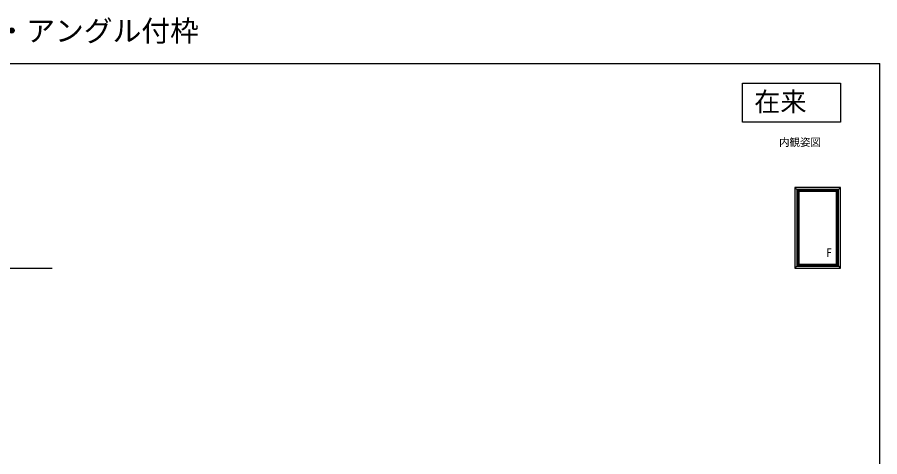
# Model space of a CAD drawing. Units: millimetres, scale not verified. Extents: x -525 to 525, y -785 to 781.
# Drawn here: x -135 to 525, y 444 to 781 of the extents above; entities that cross this region are included whole.
import ezdxf
from ezdxf.enums import TextEntityAlignment as Align

# ---------------------------------------------------------------- set-up
doc = ezdxf.new("R2010")
doc.units = ezdxf.units.MM
doc.header["$LTSCALE"] = 4
for name, color, linetype in [('0-1_USER1', 3, 'Continuous'), ('0-5_YKK_A1', 4, 'Continuous'), ('0-6_YKK_D', 6, 'Continuous'), ('0-7_YKK_ZWAK', 7, 'Continuous')]:
    doc.layers.add(name, color=color, linetype=linetype)
doc.styles.add('ＭＳ ゴシック', font='')
doc.styles.get('ＭＳ ゴシック').set_extended_font_data('MS Gothic')

msp = doc.modelspace()

# ---------------------------------------------------------------- linework, layer by layer
at = {"layer": '0-1_USER1'}
msp.add_lwpolyline([(420, 730.2), (495, 730.2), (495, 700.2), (420, 700.2)], close=True, dxfattribs=at)
at = {"layer": '0-5_YKK_A1'}
for p, q in [((460, 650.2), (463, 647.2)), ((495, 650.2), (492, 647.2)), ((460, 588.7), (463, 591.7)), ((494.9, 588.8), (492, 591.7)), ((495, 588.7), (492, 591.7))]:
    msp.add_line(p, q, dxfattribs=at)
for points in [[(459.996, 588.7), (494.996, 588.7), (495, 650.2), (460, 650.2)], [(461.5, 590.2), (493.5, 590.2), (493.5, 648.7), (461.5, 648.7)], [(461.94, 590.64), (493.06, 590.64), (493.06, 648.26), (461.94, 648.26)], [(492.84, 648.04), (462.16, 648.04), (462.16, 590.86), (492.84, 590.86)], [(462.875, 591.575), (492.125, 591.575), (492.125, 647.325), (462.875, 647.325)], [(492, 647.2), (463, 647.2), (463, 591.7), (492, 591.7)]]:
    msp.add_lwpolyline(points, close=True, dxfattribs=at)
at = {"layer": '0-6_YKK_D'}
msp.add_lwpolyline([(-250.489, 555.119), (-249.214, 557.328), (-231.165, 588.59), (-107.946, 588.59)], dxfattribs=at)
at = {"layer": '0-7_YKK_ZWAK'}
msp.add_line((-525, 745.2), (525, 745.2), dxfattribs=at)
msp.add_lwpolyline([(-525, -784.8), (525, -784.8), (525, 745.2)], dxfattribs=at)

# ---------------------------------------------------------------- texts
at = {"layer": '0-1_USER1', "style": 'ＭＳ ゴシック'}
for s, height, p in [('APW330 FIX窓 スリムフレーム 防火窓・アングル付枠', 16.13, (-523.375, 757.2)), ('在来', 14.66, (429, 704.2)), ('内観姿図', 5.865, (448, 680.2))]:
    msp.add_text(s, height=height, dxfattribs=at).set_placement(p, align=Align.BOTTOM_LEFT)
at = {"layer": '0-5_YKK_A1', "style": 'ＭＳ ゴシック'}
msp.add_text('F', height=6.598, dxfattribs=at).set_placement((483.977, 595.2), align=Align.BOTTOM_LEFT)

doc.saveas('drawing.dxf')
